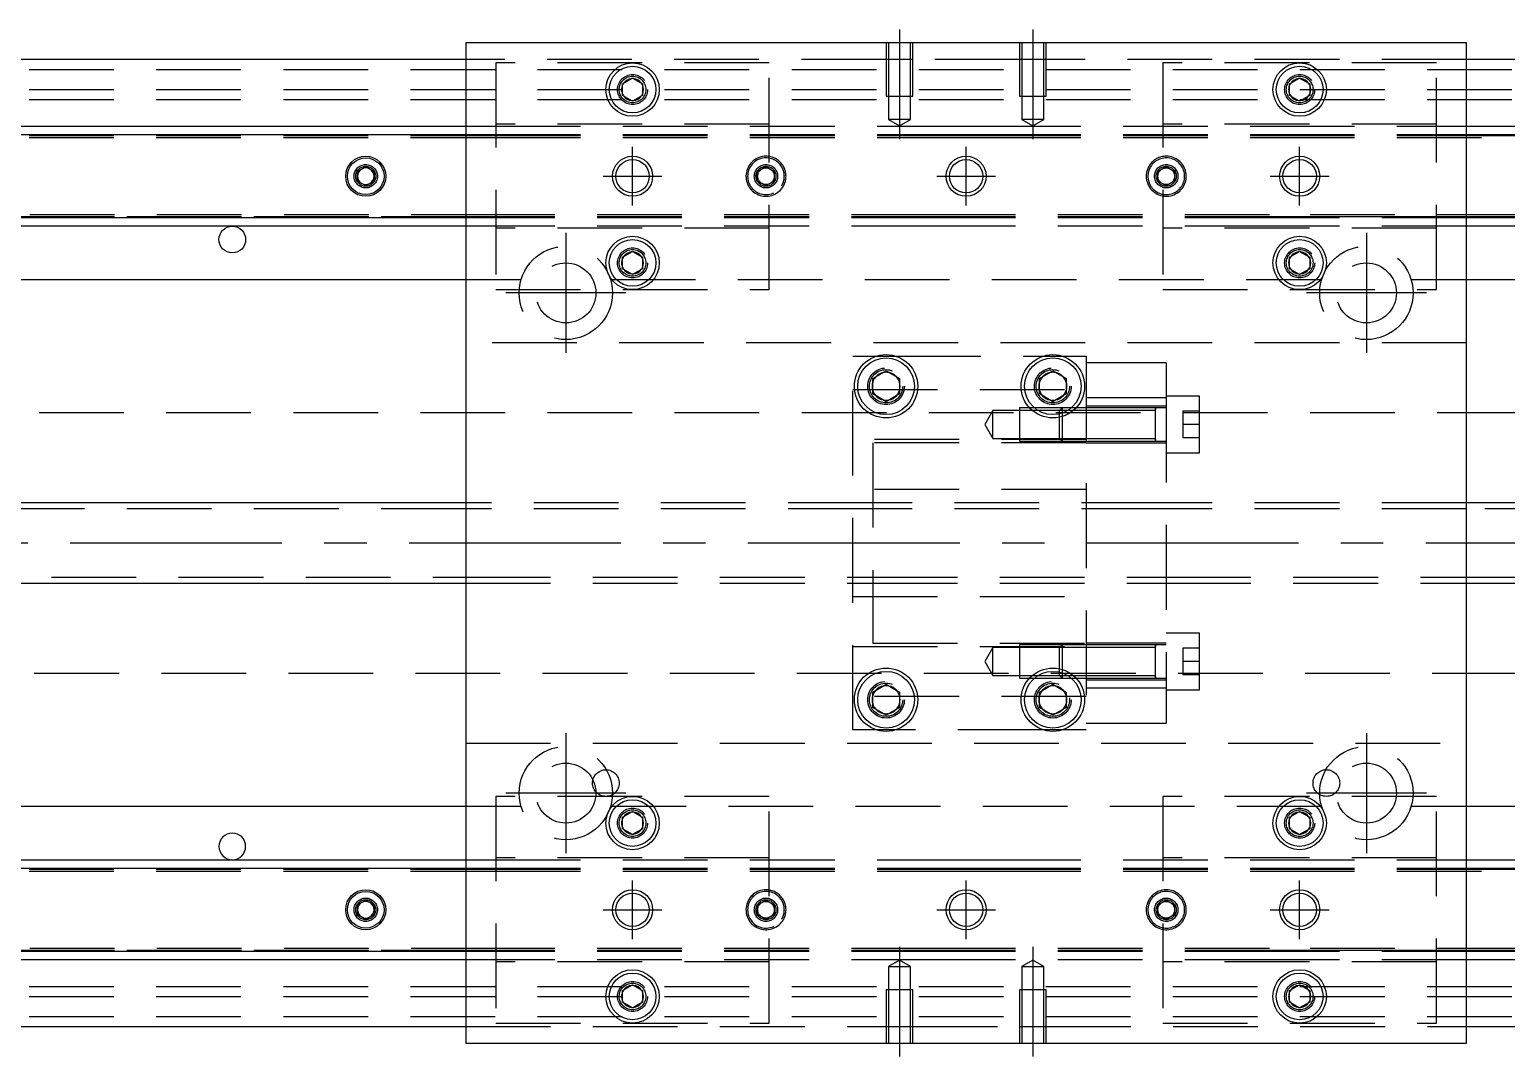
# Model space of a CAD drawing. Extents: x -12 to 879, y -268 to 77.
# Drawn here: x 209.6 to 431, y -77 to 77 of the extents above; entities that cross this region are included whole.
import ezdxf

# ---------------------------------------------------------------- set-up
doc = ezdxf.new("R2010")
doc.units = 0
doc.linetypes.add('CENTER', pattern=[50.8, 31.75, -6.35, 6.35, -6.35])
doc.linetypes.add('DASHED', pattern=[19.05, 12.7, -6.35])
doc.layers.get('0').update_dxf_attribs({"linetype": 'CONTINUOUS'})
doc.layers.add('CENTER', color=1, linetype='CENTER')

msp = doc.modelspace()

# ---------------------------------------------------------------- linework, layer by layer
at = {"color": 7, "linetype": 'CONTINUOUS'}
for p, q in [((425, 75), (275, 75)), ((275, 75), (275, -75)), ((425, -75), (425, 75)), ((275, 72.5), (0, 72.5)), ((700, 72.5), (425, 72.5)), ((298.5, 68.87), (300, 69.73)), ((298.5, 67.13), (298.5, 68.87)), ((300, 69.73), (301.5, 68.87)), ((301.5, 68.87), (301.5, 67.13)), ((398.5, 68.87), (400, 69.73)), ((398.5, 67.13), (398.5, 68.87)), ((400, 69.73), (401.5, 68.87)), ((401.5, 68.87), (401.5, 67.13)), ((300, 66.27), (298.5, 67.13)), ((301.5, 67.13), (300, 66.27)), ((400, 66.27), (398.5, 67.13)), ((401.5, 67.13), (400, 66.27)), ((0, 62.5), (275, 62.5)), ((425, 62.5), (700, 62.5)), ((0, 61.25), (275, 61.25)), ((425, 61.25), (700, 61.25)), ((258.75, 55.72), (260, 56.44)), ((258.75, 54.28), (258.75, 55.72)), ((260, 56.44), (261.25, 55.72)), ((261.25, 55.72), (261.25, 54.28)), ((260, 53.56), (258.75, 54.28)), ((261.25, 54.28), (260, 53.56)), ((275, 48.75), (0, 48.75)), ((700, 48.75), (425, 48.75)), ((275, 47.5), (0, 47.5)), ((700, 47.5), (425, 47.5)), ((298.5, 42.87), (300, 43.73)), ((298.5, 41.13), (298.5, 42.87)), ((300, 43.73), (301.5, 42.87)), ((301.5, 42.87), (301.5, 41.13)), ((398.5, 42.87), (400, 43.73)), ((398.5, 41.13), (398.5, 42.87)), ((400, 43.73), (401.5, 42.87)), ((401.5, 42.87), (401.5, 41.13)), ((300, 40.27), (298.5, 41.13)), ((301.5, 41.13), (300, 40.27)), ((400, 40.27), (398.5, 41.13)), ((401.5, 41.13), (400, 40.27)), ((176.71, 39.5), (275, 39.5)), ((425, 39.5), (523.29, 39.5)), ((336, 24.65), (338, 25.81)), ((336, 22.35), (336, 24.65)), ((338, 25.81), (340, 24.65)), ((340, 24.65), (340, 22.35)), ((361, 24.65), (363, 25.81)), ((361, 22.35), (361, 24.65)), ((363, 25.81), (365, 24.65)), ((365, 24.65), (365, 22.35)), ((338, 21.19), (336, 22.35)), ((340, 22.35), (338, 21.19)), ((363, 21.19), (361, 22.35)), ((365, 22.35), (363, 21.19)), ((275, 6), (60.5, 6)), ((650, 6), (425, 6)), ((60.5, -6), (275, -6)), ((425, -6), (650, -6)), ((378.4, -15.65), (378.4, -15.25)), ((378.4, -20.25), (378.4, -19.85)), ((336, -22.35), (338, -21.19)), ((338, -21.19), (340, -22.35)), ((361, -22.35), (363, -21.19)), ((363, -21.19), (365, -22.35)), ((336, -24.65), (336, -22.35)), ((340, -22.35), (340, -24.65)), ((361, -24.65), (361, -22.35)), ((365, -22.35), (365, -24.65)), ((338, -25.81), (336, -24.65)), ((340, -24.65), (338, -25.81)), ((363, -25.81), (361, -24.65)), ((365, -24.65), (363, -25.81)), ((275, -39.5), (176.71, -39.5)), ((523.29, -39.5), (425, -39.5)), ((298.5, -41.13), (300, -40.27)), ((298.5, -42.87), (298.5, -41.13)), ((300, -40.27), (301.5, -41.13)), ((301.5, -41.13), (301.5, -42.87)), ((398.5, -41.13), (400, -40.27)), ((398.5, -42.87), (398.5, -41.13)), ((400, -40.27), (401.5, -41.13)), ((401.5, -41.13), (401.5, -42.87)), ((300, -43.73), (298.5, -42.87)), ((301.5, -42.87), (300, -43.73)), ((400, -43.73), (398.5, -42.87)), ((401.5, -42.87), (400, -43.73)), ((0, -47.5), (275, -47.5)), ((425, -47.5), (700, -47.5)), ((0, -48.75), (275, -48.75)), ((425, -48.75), (700, -48.75)), ((258.75, -54.28), (260, -53.56)), ((258.75, -55.72), (258.75, -54.28)), ((260, -53.56), (261.25, -54.28)), ((261.25, -54.28), (261.25, -55.72)), ((260, -56.44), (258.75, -55.72)), ((261.25, -55.72), (260, -56.44)), ((275, -61.25), (0, -61.25)), ((700, -61.25), (425, -61.25)), ((275, -62.5), (0, -62.5)), ((700, -62.5), (425, -62.5)), ((298.5, -67.13), (300, -66.27)), ((300, -66.27), (301.5, -67.13)), ((398.5, -67.13), (400, -66.27)), ((400, -66.27), (401.5, -67.13)), ((298.5, -68.87), (298.5, -67.13)), ((301.5, -67.13), (301.5, -68.87)), ((398.5, -68.87), (398.5, -67.13)), ((401.5, -67.13), (401.5, -68.87)), ((300, -69.73), (298.5, -68.87)), ((301.5, -68.87), (300, -69.73)), ((400, -69.73), (398.5, -68.87)), ((401.5, -68.87), (400, -69.73)), ((0, -72.5), (275, -72.5)), ((425, -72.5), (700, -72.5)), ((275, -75), (425, -75))]:
    msp.add_line(p, q, dxfattribs=at)
at = {"color": 3, "linetype": 'DASHED'}
for p, q in [((338, 75), (338, 67)), ((338.35, 75), (338.35, 67)), ((341.65, 67), (341.65, 75)), ((342, 67), (342, 75)), ((358, 75), (358, 67)), ((358.35, 75), (358.35, 67)), ((361.65, 67), (361.65, 75)), ((362, 67), (362, 75)), ((0, 71), (700, 71)), ((338, 72.5), (275, 72.5)), ((320.5, 72), (279.5, 72)), ((279.5, 72), (279.5, 38)), ((320.5, 38), (320.5, 72)), ((342, 72.5), (338, 72.5)), ((358, 72.5), (342, 72.5)), ((362, 72.5), (358, 72.5)), ((425, 72.5), (362, 72.5)), ((420.5, 72), (379.5, 72)), ((379.5, 72), (379.5, 38)), ((420.5, 38), (420.5, 72)), ((0, 68), (700, 68)), ((0, 66.5), (700, 66.5)), ((298, 68), (298.02, 68.3)), ((338, 67), (342, 67)), ((338.35, 67), (338.35, 63.5)), ((341.65, 63.5), (341.65, 67)), ((358, 67), (362, 67)), ((358.35, 67), (358.35, 63.5)), ((361.65, 63.5), (361.65, 67)), ((401.97, 68.33), (402, 68)), ((275, 62.5), (279.5, 62.5)), ((320.5, 62.8), (279.5, 62.8)), ((279.5, 62.5), (345.5, 62.5)), ((341.65, 63.5), (338.35, 63.5)), ((338.35, 63.5), (340, 62.55)), ((340, 62.55), (341.65, 63.5)), ((345.5, 62.5), (354.5, 62.5)), ((354.5, 62.5), (395.5, 62.5)), ((361.65, 63.5), (358.35, 63.5)), ((358.35, 63.5), (360, 62.55)), ((360, 62.55), (361.65, 63.5)), ((420.5, 62.8), (379.5, 62.8)), ((395.5, 62.5), (425, 62.5)), ((0, 61.11), (275, 61.11)), ((0, 61.1), (279.5, 61.1)), ((0, 60.8), (279.5, 60.8)), ((275, 61.25), (279.5, 61.25)), ((275, 61.11), (279.5, 61.11)), ((279.5, 61.25), (345.5, 61.25)), ((279.5, 61.11), (345.5, 61.11)), ((279.5, 61.1), (345.5, 61.1)), ((279.5, 60.8), (345.5, 60.8)), ((345.5, 61.25), (354.5, 61.25)), ((345.5, 61.11), (354.5, 61.11)), ((345.5, 61.1), (354.5, 61.1)), ((345.5, 60.8), (354.5, 60.8)), ((354.5, 61.25), (395.5, 61.25)), ((354.5, 61.11), (395.5, 61.11)), ((354.5, 61.1), (395.5, 61.1)), ((354.5, 60.8), (395.5, 60.8)), ((395.5, 61.25), (425, 61.25)), ((395.5, 61.11), (425, 61.11)), ((395.5, 61.1), (700, 61.1)), ((395.5, 60.8), (700, 60.8)), ((425, 61.11), (700, 61.11)), ((318.75, 55.72), (320, 56.44)), ((318.75, 54.28), (318.75, 55.72)), ((320, 56.44), (321.25, 55.72)), ((321.25, 55.72), (321.25, 54.28)), ((378.75, 55.72), (380, 56.44)), ((378.75, 54.28), (378.75, 55.72)), ((380, 56.44), (381.25, 55.72)), ((381.25, 55.72), (381.25, 54.28)), ((258.5, 55), (258.52, 55.25)), ((318.5, 55), (318.52, 55.25)), ((320, 53.56), (318.75, 54.28)), ((321.25, 54.28), (320, 53.56)), ((380, 53.56), (378.75, 54.28)), ((381.25, 54.28), (380, 53.56)), ((381.48, 55.26), (381.5, 55)), ((279.5, 49.2), (0, 49.2)), ((279.5, 48.9), (0, 48.9)), ((275, 48.89), (0, 48.89)), ((279.5, 48.89), (275, 48.89)), ((279.5, 48.75), (275, 48.75)), ((345.5, 49.2), (279.5, 49.2)), ((345.5, 48.9), (279.5, 48.9)), ((345.5, 48.89), (279.5, 48.89)), ((345.5, 48.75), (279.5, 48.75)), ((354.5, 49.2), (345.5, 49.2)), ((354.5, 48.9), (345.5, 48.9)), ((354.5, 48.89), (345.5, 48.89)), ((354.5, 48.75), (345.5, 48.75)), ((395.5, 49.2), (354.5, 49.2)), ((395.5, 48.9), (354.5, 48.9)), ((395.5, 48.89), (354.5, 48.89)), ((395.5, 48.75), (354.5, 48.75)), ((700, 49.2), (395.5, 49.2)), ((700, 48.9), (395.5, 48.9)), ((425, 48.89), (395.5, 48.89)), ((425, 48.75), (395.5, 48.75)), ((700, 48.89), (425, 48.89)), ((279.5, 47.5), (275, 47.5)), ((345.5, 47.5), (279.5, 47.5)), ((320.5, 47.2), (279.5, 47.2)), ((354.5, 47.5), (345.5, 47.5)), ((395.5, 47.5), (354.5, 47.5)), ((420.5, 47.2), (379.5, 47.2)), ((425, 47.5), (395.5, 47.5)), ((298, 42), (298.03, 42.35)), ((401.97, 42.33), (402, 42)), ((275, 39.5), (283.29, 39.5)), ((279.5, 38), (320.5, 38)), ((296.71, 39.5), (403.29, 39.5)), ((379.5, 38), (420.5, 38)), ((416.71, 39.5), (425, 39.5)), ((425, 30), (275, 30)), ((333, 28), (336.48, 28)), ((333, -28), (333, 28)), ((336.48, 28), (339.52, 28)), ((339.52, 28), (361.48, 28)), ((361.48, 28), (364.52, 28)), ((364.52, 28), (368, 28)), ((368, 28), (368, -28)), ((380, 27), (368, 27)), ((380, 27), (380, 21.75)), ((333, 23), (368, 23)), ((335.5, 23.5), (335.52, 23.8)), ((360.5, 23.5), (360.52, 23.8)), ((358, 20.25), (358, 15.25)), ((359.53, 20.25), (358, 20.25)), ((360.26, 20.25), (359.53, 20.25)), ((364.4, 20.25), (360.26, 20.25)), ((364.4, 20.25), (364, 19.85)), ((364.4, 20.25), (364.4, 19.49)), ((365.74, 20.25), (364.4, 20.25)), ((365.74, 20.25), (364.4, 20.25)), ((366.47, 20.25), (365.74, 20.25)), ((366.47, 20.25), (365.74, 20.25)), ((368, 20.25), (366.47, 20.25)), ((368, 20.25), (366.47, 20.25)), ((380, 21.75), (368, 21.75)), ((380, 20.5), (368, 20.5)), ((378.41, 20.25), (368, 20.25)), ((378.4, 20), (378.4, 20.25)), ((378.4, 20.25), (378.4, 20)), ((380, 20.25), (378.4, 20.25)), ((378.4, 15.51), (378.4, 20)), ((385, 22), (380, 22)), ((380, 21.75), (380, -21.75)), ((385, 13.5), (385, 22)), ((700, 19.5), (76.9, 19.5)), ((354, 19.85), (352.79, 17.75)), ((352.79, 17.75), (354, 15.65)), ((354, 15.65), (354, 19.85)), ((358, 19.85), (354, 19.85)), ((364, 19.85), (358, 19.85)), ((364, 19.37), (364, 19.85)), ((365.18, 19.85), (364, 19.85)), ((364, 18.86), (364, 19.37)), ((364, 15.65), (364, 18.86)), ((364.4, 19.49), (364.4, 18.96)), ((364.4, 18.96), (364.4, 15.25)), ((366.04, 19.85), (365.18, 19.85)), ((368, 19.85), (366.04, 19.85)), ((378.4, 19.85), (368, 19.85)), ((382.5, 19.75), (382.5, 17.75)), ((385, 19.75), (382.5, 19.75)), ((385, 17.75), (382.5, 17.75)), ((382.5, 17.75), (382.5, 15.75)), ((368, 15.5), (333, 15.5)), ((354, 15.65), (358, 15.65)), ((358, 15.65), (364, 15.65)), ((364, 15.65), (368, 15.65)), ((364, 15.65), (364.4, 15.25)), ((368, 15.65), (378.4, 15.65)), ((378.4, 15.25), (378.4, 15.51)), ((378.4, 15.51), (378.4, 15.25)), ((385, 15.75), (382.5, 15.75)), ((336, 15), (336, -15)), ((368, 15), (336, 15)), ((358, 15.25), (364.4, 15.25)), ((364.4, 15.25), (368, 15.25)), ((364.4, 15.25), (368, 15.25)), ((368, 15.25), (378.41, 15.25)), ((368, 15), (380, 15)), ((378.4, 15.25), (380, 15.25)), ((380, 13.5), (385, 13.5)), ((368, 8), (333, 8)), ((275, 5.13), (60.5, 5.13)), ((336, 6), (275, 6)), ((336, 5.13), (275, 5.13)), ((380, 6), (336, 6)), ((380, 5.13), (336, 5.13)), ((425, 6), (380, 6)), ((425, 5.13), (380, 5.13)), ((650, 5.13), (425, 5.13)), ((60.5, -5.12), (275, -5.12)), ((275, -5.12), (336, -5.12)), ((275, -6), (336, -6)), ((336, -5.12), (380, -5.12)), ((336, -6), (380, -6)), ((380, -5.12), (425, -5.12)), ((380, -6), (425, -6)), ((425, -5.12), (650, -5.12)), ((333, -8), (368, -8)), ((336, -15), (368, -15)), ((358, -15.25), (358, -20.25)), ((364.4, -15.25), (358, -15.25)), ((364.4, -15.25), (364, -15.65)), ((364.4, -15.25), (364.4, -18.96)), ((368, -15.25), (364.4, -15.25)), ((368, -15.25), (364.4, -15.25)), ((380, -15), (368, -15)), ((378.41, -15.25), (368, -15.25)), ((378.4, -15.51), (378.4, -15.25)), ((378.4, -15.25), (378.4, -15.51)), ((380, -15.25), (378.4, -15.25)), ((385, -13.5), (380, -13.5)), ((385, -22), (385, -13.5)), ((333, -15.5), (368, -15.5)), ((354, -15.65), (352.79, -17.75)), ((354, -19.85), (354, -15.65)), ((358, -15.65), (354, -15.65)), ((364, -15.65), (358, -15.65)), ((364, -18.86), (364, -15.65)), ((368, -15.65), (364, -15.65)), ((378.4, -15.65), (368, -15.65)), ((378.4, -20), (378.4, -15.51)), ((382.5, -15.75), (382.5, -17.75)), ((385, -15.75), (382.5, -15.75)), ((76.97, -19.5), (700, -19.5)), ((352.79, -17.75), (354, -19.85)), ((354, -19.85), (358, -19.85)), ((358, -19.85), (364, -19.85)), ((364, -19.37), (364, -18.86)), ((364, -19.85), (364, -19.37)), ((364, -19.85), (365.18, -19.85)), ((364, -19.85), (364.4, -20.25)), ((364.4, -18.96), (364.4, -19.49)), ((364.4, -19.49), (364.4, -20.25)), ((365.18, -19.85), (366.04, -19.85)), ((366.04, -19.85), (368, -19.85)), ((368, -19.85), (378.4, -19.85)), ((385, -17.75), (382.5, -17.75)), ((382.5, -17.75), (382.5, -19.75)), ((385, -19.75), (382.5, -19.75)), ((358, -20.25), (359.53, -20.25)), ((359.53, -20.25), (360.26, -20.25)), ((360.26, -20.25), (364.4, -20.25)), ((364.4, -20.25), (365.74, -20.25)), ((364.4, -20.25), (365.74, -20.25)), ((365.74, -20.25), (366.47, -20.25)), ((365.74, -20.25), (366.47, -20.25)), ((366.47, -20.25), (368, -20.25)), ((366.47, -20.25), (368, -20.25)), ((368, -20.25), (378.41, -20.25)), ((368, -20.5), (380, -20.5)), ((380, -21.75), (368, -21.75)), ((380, -21.75), (368, -21.75)), ((378.4, -20.25), (378.4, -20)), ((378.4, -20), (378.4, -20.25)), ((378.4, -20.25), (380, -20.25)), ((380, -21.75), (380, -27)), ((380, -22), (385, -22)), ((368, -23), (333, -23)), ((335.5, -23.5), (335.52, -23.2)), ((365.48, -23.21), (365.5, -23.5)), ((336.48, -28), (333, -28)), ((339.52, -28), (336.48, -28)), ((361.48, -28), (339.52, -28)), ((364.52, -28), (361.48, -28)), ((368, -28), (364.52, -28)), ((368, -27), (380, -27)), ((275, -30), (425, -30)), ((283.29, -39.5), (275, -39.5)), ((320.5, -38), (279.5, -38)), ((279.5, -38), (279.5, -72)), ((403.29, -39.5), (296.71, -39.5)), ((320.5, -72), (320.5, -38)), ((379.5, -38), (379.5, -72)), ((420.5, -38), (379.5, -38)), ((425, -39.5), (416.71, -39.5)), ((420.5, -72), (420.5, -38)), ((301.97, -41.67), (302, -42)), ((401.97, -41.67), (402, -42)), ((275, -47.5), (279.5, -47.5)), ((320.5, -47.2), (279.5, -47.2)), ((279.5, -47.5), (345.5, -47.5)), ((345.5, -47.5), (354.5, -47.5)), ((354.5, -47.5), (395.5, -47.5)), ((420.5, -47.2), (379.5, -47.2)), ((395.5, -47.5), (425, -47.5)), ((0, -48.89), (275, -48.89)), ((0, -48.9), (279.5, -48.9)), ((0, -49.2), (279.5, -49.2)), ((275, -48.75), (279.5, -48.75)), ((275, -48.89), (279.5, -48.89)), ((279.5, -48.75), (345.5, -48.75)), ((279.5, -48.89), (345.5, -48.89)), ((279.5, -48.9), (345.5, -48.9)), ((279.5, -49.2), (345.5, -49.2)), ((345.5, -48.75), (354.5, -48.75)), ((345.5, -48.89), (354.5, -48.89)), ((345.5, -48.9), (354.5, -48.9)), ((345.5, -49.2), (354.5, -49.2)), ((354.5, -48.75), (395.5, -48.75)), ((354.5, -48.89), (395.5, -48.89)), ((354.5, -48.9), (395.5, -48.9)), ((354.5, -49.2), (395.5, -49.2)), ((395.5, -48.75), (425, -48.75)), ((395.5, -48.89), (425, -48.89)), ((395.5, -48.9), (700, -48.9)), ((395.5, -49.2), (700, -49.2)), ((425, -48.89), (700, -48.89)), ((261.48, -54.74), (261.5, -55)), ((318.75, -54.28), (320, -53.56)), ((318.75, -55.72), (318.75, -54.28)), ((320, -53.56), (321.25, -54.28)), ((321.25, -54.28), (321.25, -55.72)), ((321.48, -54.74), (321.5, -55)), ((378.5, -55), (378.52, -54.75)), ((378.75, -54.28), (380, -53.56)), ((378.75, -55.72), (378.75, -54.28)), ((380, -53.56), (381.25, -54.28)), ((381.25, -54.28), (381.25, -55.72)), ((320, -56.44), (318.75, -55.72)), ((321.25, -55.72), (320, -56.44)), ((380, -56.44), (378.75, -55.72)), ((381.25, -55.72), (380, -56.44)), ((279.5, -60.8), (0, -60.8)), ((279.5, -61.1), (0, -61.1)), ((275, -61.11), (0, -61.11)), ((279.5, -61.11), (275, -61.11)), ((279.5, -61.25), (275, -61.25)), ((345.5, -60.8), (279.5, -60.8)), ((345.5, -61.1), (279.5, -61.1)), ((345.5, -61.11), (279.5, -61.11)), ((345.5, -61.25), (279.5, -61.25)), ((354.5, -60.8), (345.5, -60.8)), ((354.5, -61.1), (345.5, -61.1)), ((354.5, -61.11), (345.5, -61.11)), ((354.5, -61.25), (345.5, -61.25)), ((395.5, -60.8), (354.5, -60.8)), ((395.5, -61.1), (354.5, -61.1)), ((395.5, -61.11), (354.5, -61.11)), ((395.5, -61.25), (354.5, -61.25)), ((700, -60.8), (395.5, -60.8)), ((700, -61.1), (395.5, -61.1)), ((425, -61.11), (395.5, -61.11)), ((425, -61.25), (395.5, -61.25)), ((700, -61.11), (425, -61.11)), ((279.5, -62.5), (275, -62.5)), ((345.5, -62.5), (279.5, -62.5)), ((320.5, -62.8), (279.5, -62.8)), ((340, -62.55), (338.35, -63.5)), ((338.35, -63.5), (340, -63.5)), ((338.35, -63.5), (338.35, -67)), ((341.65, -63.5), (340, -62.55)), ((340, -63.5), (341.65, -63.5)), ((341.65, -67), (341.65, -63.5)), ((354.5, -62.5), (345.5, -62.5)), ((395.5, -62.5), (354.5, -62.5)), ((360, -62.55), (358.35, -63.5)), ((358.35, -63.5), (360, -63.5)), ((358.35, -63.5), (358.35, -67)), ((361.65, -63.5), (360, -62.55)), ((360, -63.5), (361.65, -63.5)), ((361.65, -67), (361.65, -63.5)), ((420.5, -62.8), (379.5, -62.8)), ((425, -62.5), (395.5, -62.5)), ((0, -66.5), (700, -66.5)), ((0, -68), (700, -68)), ((298, -68), (298.02, -67.7)), ((342, -67), (338, -67)), ((338, -67), (338, -75)), ((338.35, -67), (338.35, -75)), ((341.65, -75), (341.65, -67)), ((342, -75), (342, -67)), ((362, -67), (358, -67)), ((358, -67), (358, -75)), ((358.35, -67), (358.35, -75)), ((361.65, -75), (361.65, -67)), ((362, -75), (362, -67)), ((401.97, -67.67), (402, -68)), ((0, -71), (700, -71)), ((275, -72.5), (338, -72.5)), ((279.5, -72), (320.5, -72)), ((338, -72.5), (342, -72.5)), ((342, -72.5), (358, -72.5)), ((358, -72.5), (362, -72.5)), ((362, -72.5), (425, -72.5)), ((379.5, -72), (420.5, -72))]:
    msp.add_line(p, q, dxfattribs=at)
at = {"color": 7, "linetype": 'CONTINUOUS'}
for centre, radius in [((300, 68), 4), ((300, 68), 3.5), ((400, 68), 4), ((400, 68), 3.5), ((260, 55), 3), ((260, 55), 2.75), ((350, 55), 3), ((300, 55), 2.5), ((350, 55), 2.5), ((400, 55), 2.5), ((240, 45.5), 2), ((300, 42), 4), ((300, 42), 3.5), ((400, 42), 4), ((400, 42), 3.5), ((338, 23.5), 4.75), ((338, 23.5), 4.25), ((363, 23.5), 4.75), ((363, 23.5), 4.25), ((338, -23.5), 4.75), ((338, -23.5), 4.25), ((363, -23.5), 4.75), ((363, -23.5), 4.25), ((300, -42), 4), ((300, -42), 3.5), ((400, -42), 4), ((400, -42), 3.5), ((260, -55), 3), ((260, -55), 2.75), ((300, -55), 2.5), ((350, -55), 3), ((350, -55), 2.5), ((400, -55), 2.5), ((300, -68), 4), ((400, -68), 4), ((300, -68), 3.5), ((400, -68), 3.5)]:
    msp.add_circle(centre, radius, dxfattribs=at)
at = {"color": 3, "linetype": 'DASHED'}
for centre, radius in [((300, 68), 2.25), ((300, 68), 2), ((400, 68), 2.25), ((400, 68), 2), ((260, 55), 1.75), ((260, 55), 1.5), ((320, 55), 1.75), ((320, 55), 1.5), ((320, 55), 1.25), ((380, 55), 1.75), ((380, 55), 1.5), ((380, 55), 1.25), ((290, 37.5), 7), ((410, 37.5), 7), ((300, 42), 2.25), ((300, 42), 2), ((400, 42), 2.25), ((400, 42), 2), ((290, 37.5), 4.5), ((410, 37.5), 4.5), ((338, 23.5), 2.75), ((338, 23.5), 2.5), ((363, 23.5), 2.75), ((363, 23.5), 2.5), ((338, -23.5), 2.75), ((338, -23.5), 2.5), ((363, -23.5), 2.75), ((363, -23.5), 2.5), ((290, -37.5), 7), ((410, -37.5), 7), ((290, -37.5), 4.5), ((410, -37.5), 4.5), ((296, -36), 2), ((404, -36), 2), ((300, -42), 2.25), ((400, -42), 2.25), ((300, -42), 2), ((400, -42), 2), ((260, -55), 1.75), ((260, -55), 1.5), ((320, -55), 1.75), ((320, -55), 1.5), ((320, -55), 1.25), ((380, -55), 1.75), ((380, -55), 1.5), ((380, -55), 1.25), ((300, -68), 2.25), ((300, -68), 2), ((400, -68), 2.25), ((400, -68), 2)]:
    msp.add_circle(centre, radius, dxfattribs=at)
at = {"color": 3, "linetype": 'CONTINUOUS'}
for centre in [(300, 55), (400, 55), (300, -55), (400, -55)]:
    msp.add_circle(centre, 3, dxfattribs=at)
at = {"color": 7, "linetype": 'CONTINUOUS'}
for centre, radius, start, end in [((300, 68), 1.65, 155.38, 180), ((300, 68), 1.65, 144.62, 155.38), ((300, 68), 1.65, 95.38, 144.62), ((300, 68), 1.65, 84.62, 95.38), ((300, 68), 1.65, 35.38, 84.62), ((300, 68), 1.65, 24.62, 35.38), ((300, 68), 1.65, 335.38, 24.62), ((400, 68), 1.65, 155.38, 180), ((400, 68), 1.65, 144.62, 155.38), ((400, 68), 1.65, 95.38, 144.62), ((400, 68), 1.65, 84.62, 95.38), ((400, 68), 1.65, 35.38, 84.62), ((400, 68), 1.65, 24.62, 35.38), ((400, 68), 1.65, 335.38, 24.62), ((300, 68), 1.65, 180, 204.62), ((300, 68), 1.65, 204.62, 215.38), ((300, 68), 1.65, 215.38, 264.62), ((300, 68), 1.65, 275.38, 324.62), ((300, 68), 1.65, 324.62, 335.38), ((400, 68), 1.65, 180, 204.62), ((400, 68), 1.65, 204.62, 215.38), ((400, 68), 1.65, 215.38, 264.62), ((400, 68), 1.65, 275.38, 324.62), ((400, 68), 1.65, 324.62, 335.38), ((300, 68), 1.65, 264.62, 275.38), ((400, 68), 1.65, 264.62, 275.38), ((260, 55), 1.25, 120, 180), ((260, 55), 1.25, 60, 120), ((260, 55), 1.25, 0, 60), ((260, 55), 1.25, 180, 240), ((260, 55), 1.25, 240, 300), ((260, 55), 1.25, 300, 0), ((300, 42), 1.65, 155.38, 180), ((300, 42), 1.65, 144.62, 155.38), ((300, 42), 1.65, 95.38, 144.62), ((300, 42), 1.65, 84.62, 95.38), ((300, 42), 1.65, 35.38, 84.62), ((300, 42), 1.65, 24.62, 35.38), ((300, 42), 1.65, 335.38, 24.62), ((400, 42), 1.65, 155.38, 180), ((400, 42), 1.65, 144.62, 155.38), ((400, 42), 1.65, 95.38, 144.62), ((400, 42), 1.65, 84.62, 95.38), ((400, 42), 1.65, 35.38, 84.62), ((400, 42), 1.65, 24.62, 35.38), ((400, 42), 1.65, 335.38, 24.62), ((300, 42), 1.65, 180, 204.62), ((300, 42), 1.65, 204.62, 215.38), ((300, 42), 1.65, 215.38, 264.62), ((300, 42), 1.65, 264.62, 275.38), ((300, 42), 1.65, 275.38, 324.62), ((300, 42), 1.65, 324.62, 335.38), ((400, 42), 1.65, 180, 204.62), ((400, 42), 1.65, 204.62, 215.38), ((400, 42), 1.65, 215.38, 264.62), ((400, 42), 1.65, 264.62, 275.38), ((400, 42), 1.65, 275.38, 324.62), ((400, 42), 1.65, 324.62, 335.38), ((338, 23.5), 2.1, 137.7528, 162.2472), ((338, 23.5), 2.1, 102.2472, 137.7528), ((338, 23.5), 2.1, 77.7528, 102.2472), ((338, 23.5), 2.1, 42.2472, 77.7528), ((338, 23.5), 2.1, 17.7528, 42.2472), ((363, 23.5), 2.1, 137.7528, 162.2472), ((363, 23.5), 2.1, 102.2472, 137.7528), ((363, 23.5), 2.1, 77.7528, 102.2472), ((363, 23.5), 2.1, 42.2472, 77.7528), ((363, 23.5), 2.1, 17.7528, 42.2472), ((338, 23.5), 2.1, 162.2472, 180), ((338, 23.5), 2.1, 180, 197.7528), ((338, 23.5), 2.1, 197.7528, 222.2472), ((338, 23.5), 2.1, 317.7528, 342.2472), ((338, 23.5), 2.1, 342.2472, 17.7528), ((363, 23.5), 2.1, 162.2472, 180), ((363, 23.5), 2.1, 180, 197.7528), ((363, 23.5), 2.1, 197.7528, 222.2472), ((363, 23.5), 2.1, 317.7528, 342.2472), ((363, 23.5), 2.1, 342.2472, 17.7528), ((338, 23.5), 2.1, 222.2472, 257.7528), ((338, 23.5), 2.1, 257.7528, 282.2472), ((338, 23.5), 2.1, 282.2472, 317.7528), ((363, 23.5), 2.1, 222.2472, 257.7528), ((363, 23.5), 2.1, 257.7528, 282.2472), ((363, 23.5), 2.1, 282.2472, 317.7528), ((338, -23.5), 2.1, 137.7528, 162.2472), ((338, -23.5), 2.1, 102.2472, 137.7528), ((338, -23.5), 2.1, 77.7528, 102.2472), ((338, -23.5), 2.1, 42.2472, 77.7528), ((338, -23.5), 2.1, 17.7528, 42.2472), ((363, -23.5), 2.1, 137.7528, 162.2472), ((363, -23.5), 2.1, 102.2472, 137.7528), ((363, -23.5), 2.1, 77.7528, 102.2472), ((363, -23.5), 2.1, 42.2472, 77.7528), ((363, -23.5), 2.1, 17.7528, 42.2472), ((338, -23.5), 2.1, 162.2472, 180), ((338, -23.5), 2.1, 180, 197.7528), ((338, -23.5), 2.1, 197.7528, 222.2472), ((338, -23.5), 2.1, 317.7528, 342.2472), ((338, -23.5), 2.1, 342.2472, 17.7528), ((363, -23.5), 2.1, 162.2472, 180), ((363, -23.5), 2.1, 180, 197.7528), ((363, -23.5), 2.1, 197.7528, 222.2472), ((363, -23.5), 2.1, 317.7528, 342.2472), ((363, -23.5), 2.1, 342.2472, 17.7528), ((338, -23.5), 2.1, 222.2472, 257.7528), ((338, -23.5), 2.1, 257.7528, 282.2472), ((338, -23.5), 2.1, 282.2472, 317.7528), ((363, -23.5), 2.1, 222.2472, 257.7528), ((363, -23.5), 2.1, 257.7528, 282.2472), ((363, -23.5), 2.1, 282.2472, 317.7528), ((300, -42), 1.65, 155.38, 180), ((300, -42), 1.65, 180, 204.62), ((300, -42), 1.65, 144.62, 155.38), ((300, -42), 1.65, 95.38, 144.62), ((300, -42), 1.65, 84.62, 95.38), ((300, -42), 1.65, 35.38, 84.62), ((300, -42), 1.65, 24.62, 35.38), ((300, -42), 1.65, 335.38, 24.62), ((400, -42), 1.65, 155.38, 180), ((400, -42), 1.65, 180, 204.62), ((400, -42), 1.65, 144.62, 155.38), ((400, -42), 1.65, 95.38, 144.62), ((400, -42), 1.65, 84.62, 95.38), ((400, -42), 1.65, 35.38, 84.62), ((400, -42), 1.65, 24.62, 35.38), ((400, -42), 1.65, 335.38, 24.62), ((240, -45.5), 2, 90, 270), ((240, -45.5), 2, 270, 90), ((300, -42), 1.65, 204.62, 215.38), ((300, -42), 1.65, 215.38, 264.62), ((300, -42), 1.65, 264.62, 275.38), ((300, -42), 1.65, 275.38, 324.62), ((300, -42), 1.65, 324.62, 335.38), ((400, -42), 1.65, 204.62, 215.38), ((400, -42), 1.65, 215.38, 264.62), ((400, -42), 1.65, 264.62, 275.38), ((400, -42), 1.65, 275.38, 324.62), ((400, -42), 1.65, 324.62, 335.38), ((260, -55), 1.25, 120, 180), ((260, -55), 1.25, 180, 240), ((260, -55), 1.25, 60, 120), ((260, -55), 1.25, 0, 60), ((260, -55), 1.25, 300, 0), ((260, -55), 1.25, 240, 300), ((300, -68), 1.65, 95.38, 144.62), ((300, -68), 1.65, 84.62, 95.38), ((300, -68), 1.65, 35.38, 84.62), ((400, -68), 1.65, 95.38, 144.62), ((400, -68), 1.65, 84.62, 95.38), ((400, -68), 1.65, 35.38, 84.62), ((300, -68), 1.65, 155.38, 180), ((300, -68), 1.65, 180, 204.62), ((300, -68), 1.65, 144.62, 155.38), ((300, -68), 1.65, 24.62, 35.38), ((300, -68), 1.65, 335.38, 24.62), ((400, -68), 1.65, 155.38, 180), ((400, -68), 1.65, 180, 204.62), ((400, -68), 1.65, 144.62, 155.38), ((400, -68), 1.65, 24.62, 35.38), ((400, -68), 1.65, 335.38, 24.62), ((300, -68), 1.65, 204.62, 215.38), ((300, -68), 1.65, 215.38, 264.62), ((300, -68), 1.65, 264.62, 275.38), ((300, -68), 1.65, 275.38, 324.62), ((300, -68), 1.65, 324.62, 335.38), ((400, -68), 1.65, 204.62, 215.38), ((400, -68), 1.65, 215.38, 264.62), ((400, -68), 1.65, 264.62, 275.38), ((400, -68), 1.65, 275.38, 324.62), ((400, -68), 1.65, 324.62, 335.38)]:
    msp.add_arc(centre, radius, start, end, dxfattribs=at)
at = {"color": 3, "linetype": 'DASHED'}
for centre, radius, start, end in [((320, 55), 3, 90, 326.4427), ((320, 55), 2.75, 31.0388, 328.9612), ((320, 55), 3, 33.5573, 90), ((380, 55), 3, 213.5573, 90), ((380, 55), 3, 90, 146.4427), ((380, 55), 2.75, 0, 148.9612), ((320, 55), 2.75, 16.8991, 31.0388), ((320, 55), 3, 22.3316, 33.5573), ((320, 55), 2.75, 0, 16.8991), ((320, 55), 3, 337.6684, 22.3316), ((380, 55), 3, 157.6684, 202.3316), ((380, 55), 3, 146.4427, 157.6684), ((380, 55), 2.75, 163.1009, 196.8991), ((380, 55), 2.75, 148.9612, 163.1009), ((320, 55), 2.75, 328.9612, 343.1009), ((320, 55), 3, 326.4427, 337.6684), ((320, 55), 2.75, 343.1009, 0), ((380, 55), 3, 202.3316, 213.5573), ((380, 55), 2.75, 196.8991, 211.0388), ((380, 55), 2.75, 211.0388, 0), ((320, -55), 3, 90, 326.4427), ((320, -55), 2.75, 31.0388, 328.9612), ((320, -55), 3, 33.5573, 90), ((380, -55), 3, 213.5573, 90), ((380, -55), 3, 90, 146.4427), ((380, -55), 2.75, 0, 148.9612), ((320, -55), 2.75, 16.8991, 31.0388), ((320, -55), 3, 22.3316, 33.5573), ((320, -55), 2.75, 0, 16.8991), ((320, -55), 2.75, 343.1009, 0), ((320, -55), 3, 337.6684, 22.3316), ((380, -55), 3, 157.6684, 202.3316), ((380, -55), 3, 146.4427, 157.6684), ((380, -55), 2.75, 163.1009, 196.8991), ((380, -55), 2.75, 148.9612, 163.1009), ((380, -55), 2.75, 211.0388, 0), ((320, -55), 2.75, 328.9612, 343.1009), ((320, -55), 3, 326.4427, 337.6684), ((380, -55), 3, 202.3316, 213.5573), ((380, -55), 2.75, 196.8991, 211.0388)]:
    msp.add_arc(centre, radius, start, end, dxfattribs=at)
at = {"layer": 'CENTER', "color": 1, "linetype": 'CENTER'}
for p, q in [((340, 77), (340, 60.55)), ((360, 77), (360, 60.55)), ((300, 50.6), (300, 59.4)), ((350, 50.6), (350, 59.4)), ((400, 50.6), (400, 59.4)), ((295.6, 55), (304.4, 55)), ((345.6, 55), (354.4, 55)), ((395.6, 55), (404.4, 55)), ((290, 46.5), (290, 28.5)), ((410, 46.5), (410, 28.5)), ((299, 37.5), (281, 37.5)), ((419, 37.5), (401, 37.5)), ((755.44, 0), (-11.8, 0)), ((290, -28.5), (290, -46.5)), ((410, -28.5), (410, -46.5)), ((299, -37.5), (281, -37.5)), ((419, -37.5), (401, -37.5)), ((300, -59.4), (300, -50.6)), ((350, -59.4), (350, -50.6)), ((400, -59.4), (400, -50.6)), ((295.6, -55), (304.4, -55)), ((345.6, -55), (354.4, -55)), ((395.6, -55), (404.4, -55)), ((340, -60.55), (340, -77)), ((360, -60.55), (360, -77))]:
    msp.add_line(p, q, dxfattribs=at)

doc.saveas('drawing.dxf')
